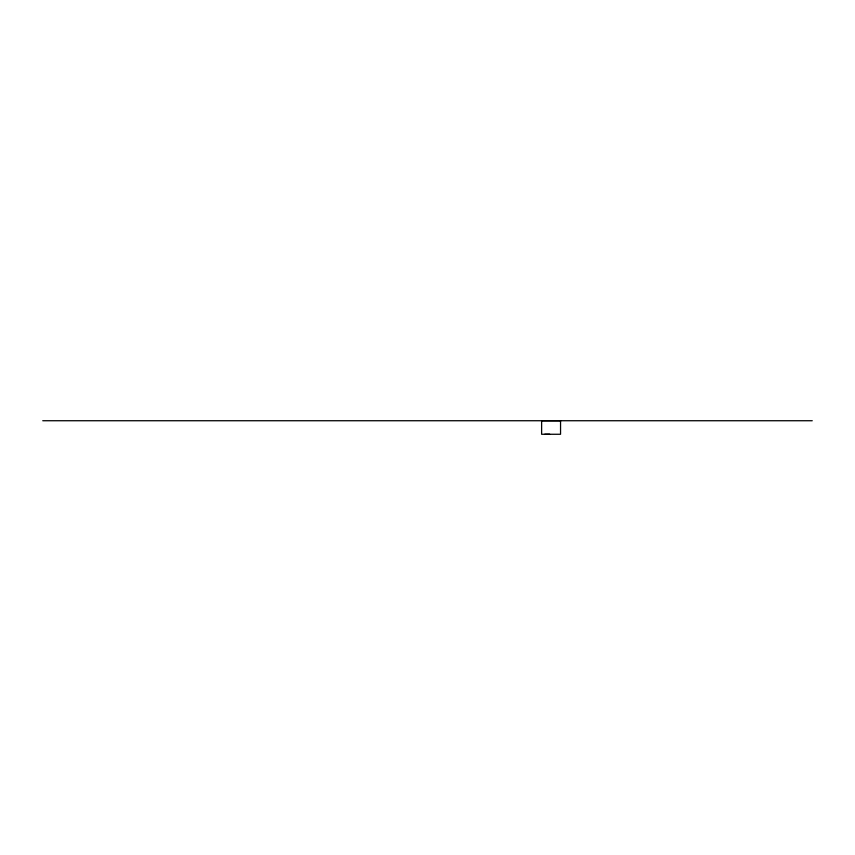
<?xml version="1.0" encoding="UTF-8"?>
<svg xmlns="http://www.w3.org/2000/svg" width="855" height="855" viewBox="0 0 855 855"><rect width="100%" height="100%" fill="white"/><g stroke="black" fill="none" stroke-linecap="round" stroke-linejoin="round"><path stroke-width="1.28" d="M544.774 434.265L549.647 434.222M42.75 420.735L812.25 420.735M560.549 420.81L541.621 420.81L541.621 434.265L560.549 434.265L560.549 420.81"/></g></svg>
